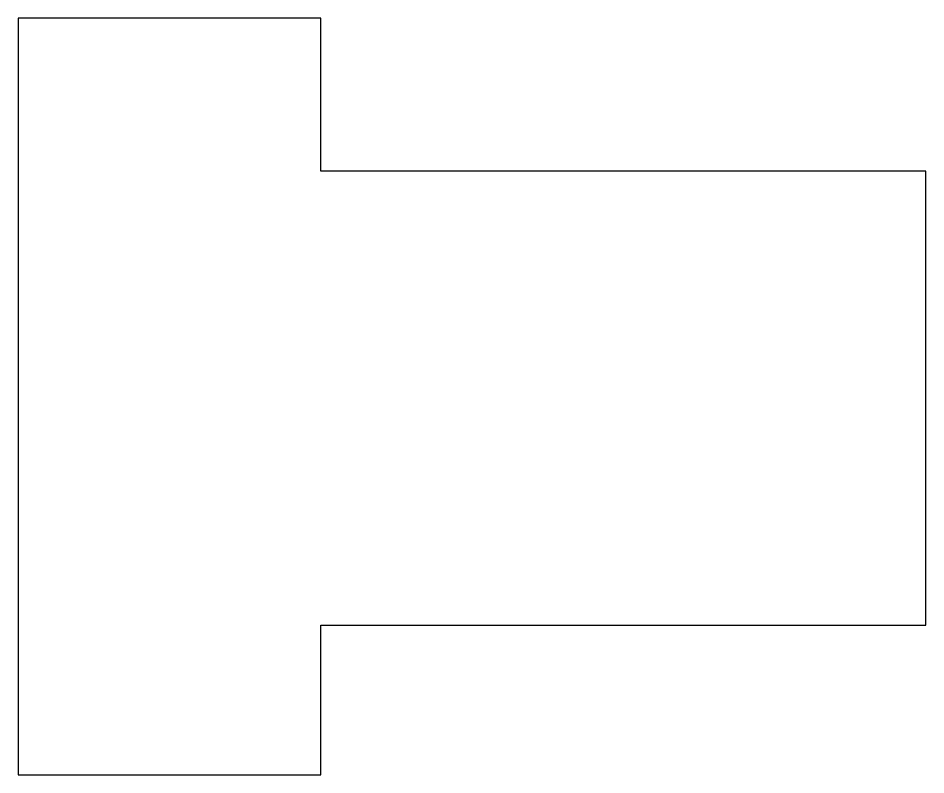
# Model space of a CAD drawing. Header units: millimetres. Extents: x -6 to 6, y -70 to -60.
import ezdxf

# ---------------------------------------------------------------- set-up
doc = ezdxf.new("R2010")
doc.units = ezdxf.units.MM
doc.layers.get('0').update_dxf_attribs({"linetype": 'CONTINUOUS'})

msp = doc.modelspace()

# ---------------------------------------------------------------- linework, layer by layer
msp.add_lwpolyline([(-2, -62), (-2, -59.979), (-6, -59.979), (-6, -69.979), (-2, -69.979), (-2, -68), (6, -68), (6, -62)], close=True)

doc.saveas('drawing.dxf')
